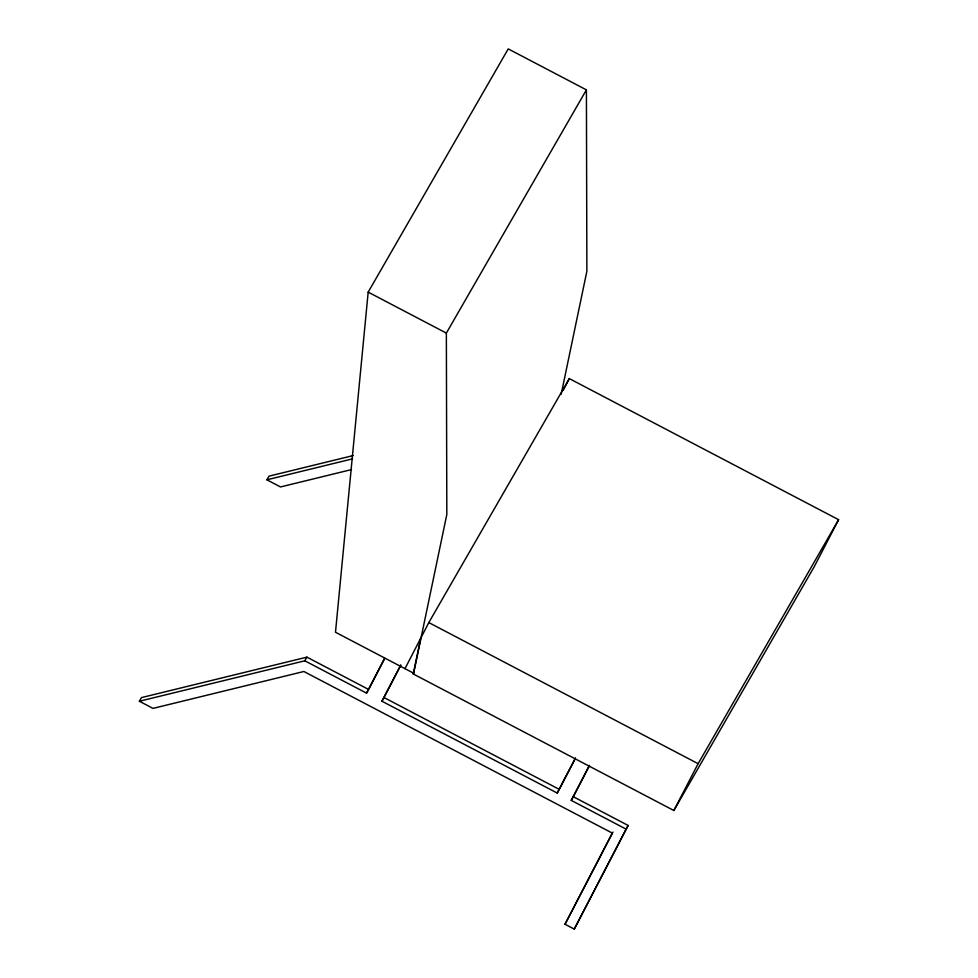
<?xml version="1.0" encoding="UTF-8"?>
<svg xmlns="http://www.w3.org/2000/svg" width="978" height="978" viewBox="0 0 978 978"><rect width="100%" height="100%" fill="white"/><g stroke="black" fill="none" stroke-linecap="round" stroke-linejoin="round"><path stroke-width="1.47" d="M561.176 394.281L586.873 271.248L586.409 89.866L508.23 48.9L368.18 292.129L335.491 632.24L413.67 673.206L413.242 673.952L673.854 810.505L814.344 566.519L838.611 519.697L569.306 378.596L428.816 622.583L404.99 668.646M413.242 673.952L420.699 638.267M413.67 673.206L446.824 514.489L446.359 333.095L586.409 89.866M384.635 658.622L368.645 689.478L306.921 657.143L141.492 697.595L139.389 701.25L304.818 660.798L366.542 693.133L384.623 658.243M575.419 758.402L557.24 793.06L381.97 701.226L400.76 664.991M381.97 701.226L400.772 665.37M563.218 390.356L569.306 378.596M557.24 793.06L575.406 758.011M571.238 800.383L573.34 796.74L628.182 825.469L626.079 829.124L571.238 800.383L589.404 765.346M573.34 796.74L589.416 765.737M628.182 825.469L574.257 929.1L565.015 924.247L612.265 833.073L303.877 671.495L153.008 708.39L139.389 701.25M612.986 832.107L565.015 924.247M574.257 929.1L626.079 829.124M673.854 810.505L698.121 763.684L838.611 519.697M351.518 469.587L280.515 486.946L266.896 479.807L268.999 476.152L353.192 455.565M304.818 660.798L306.921 657.143M366.542 693.133L367.936 690.7M266.896 479.807L352.557 458.853M368.18 292.129L446.359 333.095M428.816 622.583L698.121 763.684M384.073 697.571L559.343 789.405"/></g></svg>
